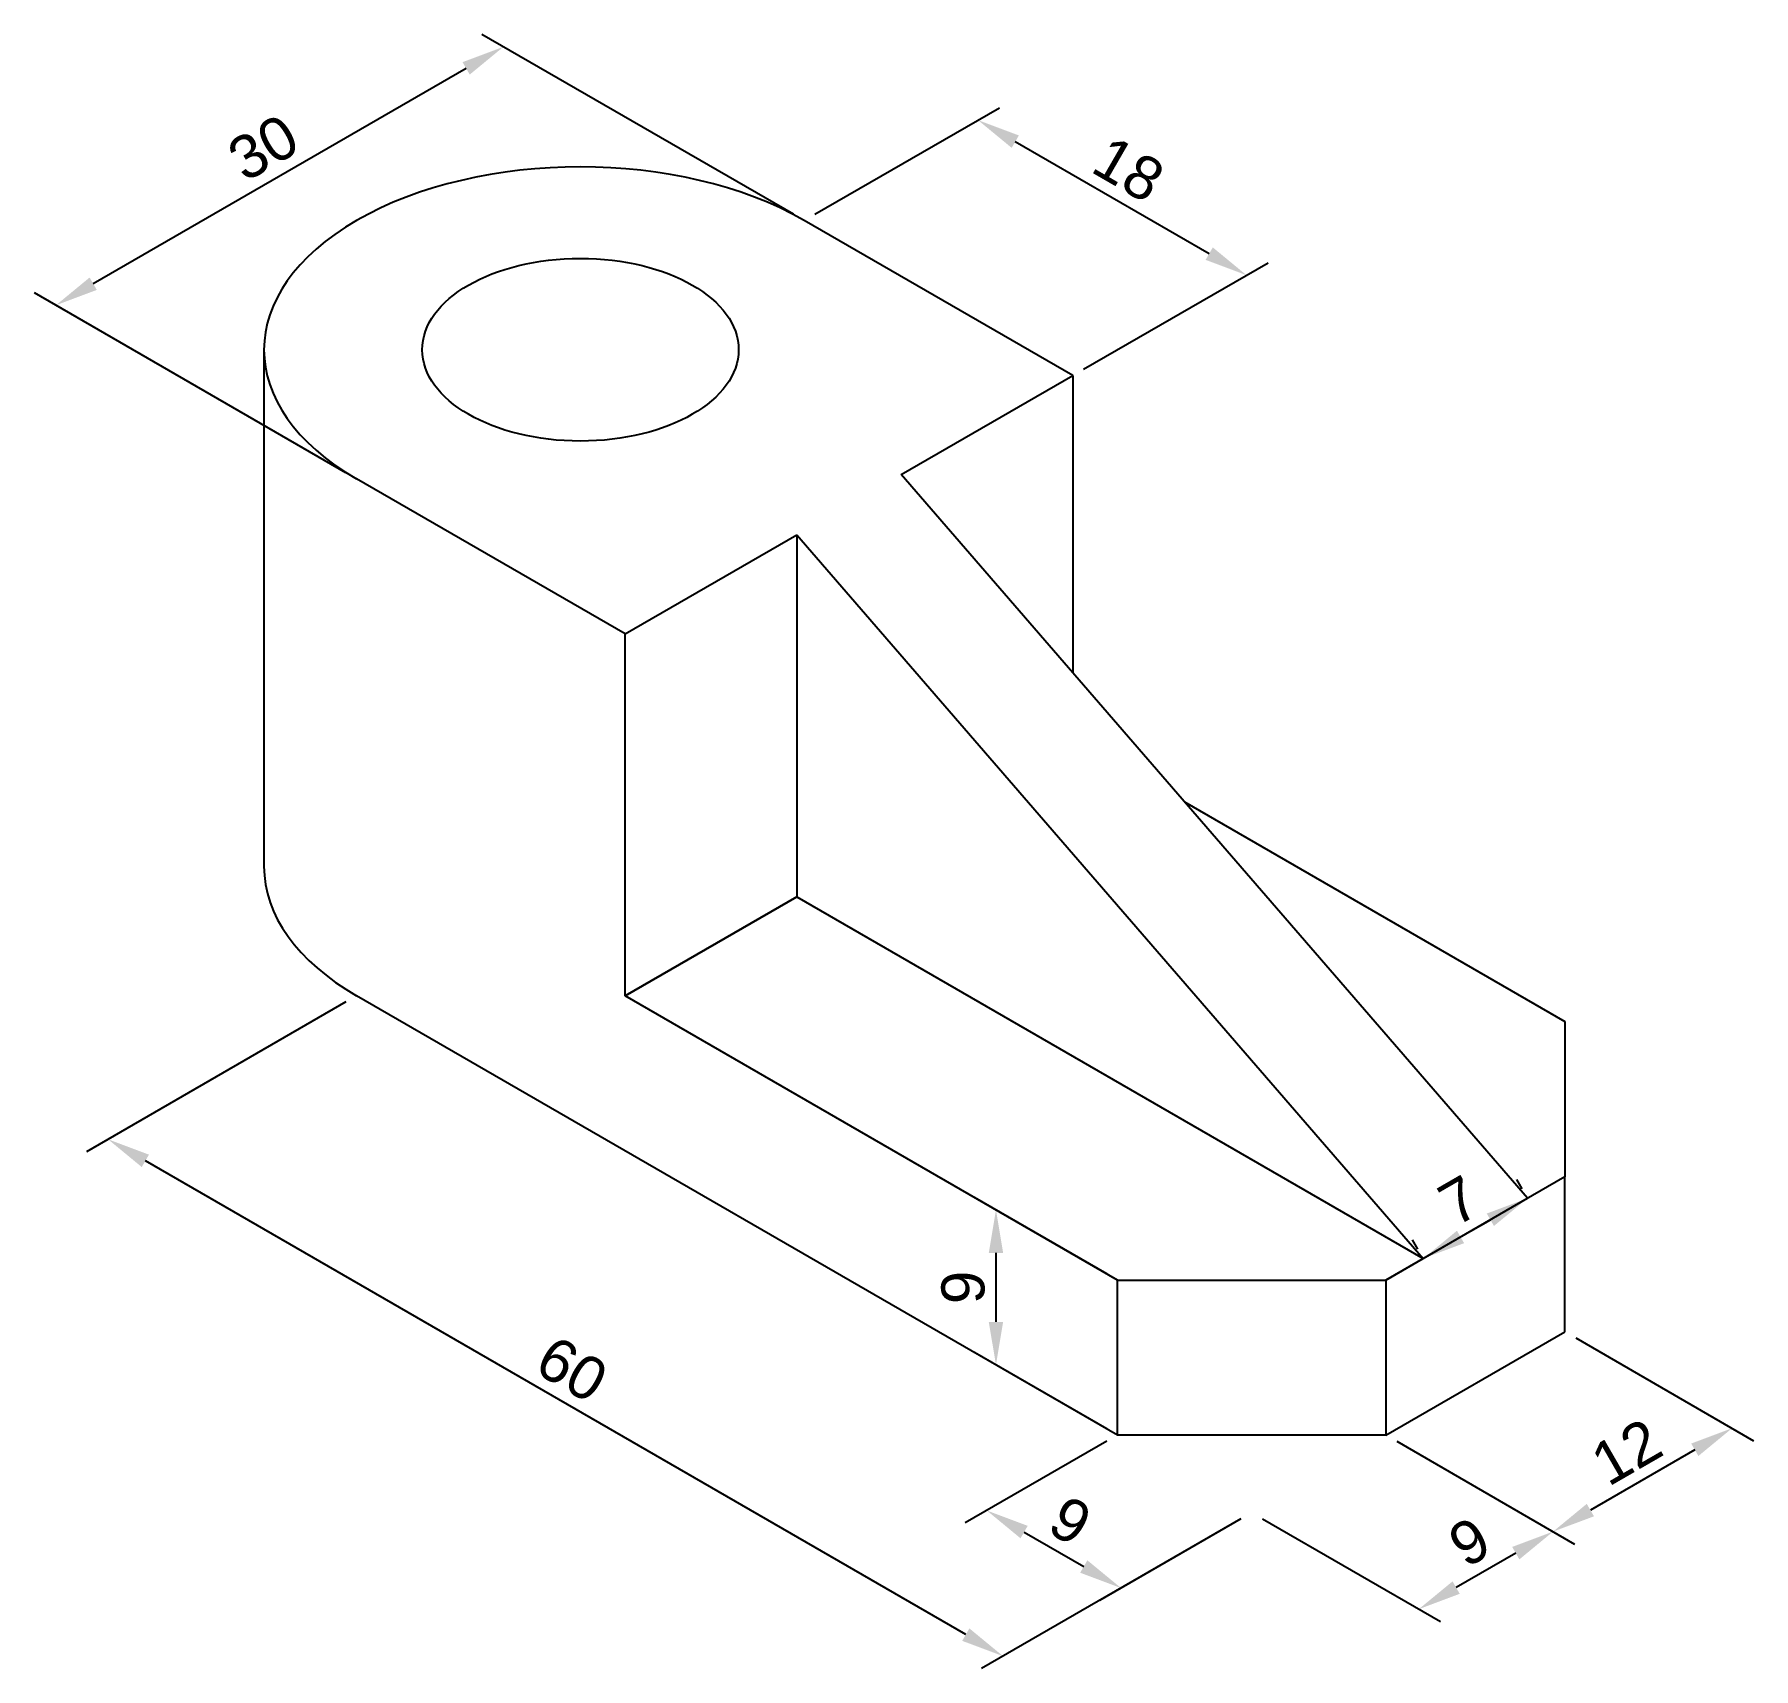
# Model space of a CAD drawing. Header units: millimetres. Extents: x -78.5 to 21.3, y -13.6 to 81.3.
import ezdxf

# ---------------------------------------------------------------- set-up
doc = ezdxf.new("R2010")
doc.units = ezdxf.units.MM
doc.styles.get("Standard").update_dxf_attribs({"font": 'arial.ttf'})
doc.dimstyles.new('ISO-25', dxfattribs={"dimtxt": 2.5, "dimasz": 2.5, "dimexe": 1.25, "dimexo": 0.625, "dimtad": 1, "dimtxsty": 'Standard', "dimcen": 2.5, "dimadec": 0, "dimazin": 0, "dimtfac": 1, "dimtmove": 0, "dimatfit": 3, "dimfxl": 1, "dimarcsym": 0})

# ---------------------------------------------------------------- blocks, each defined once
blk = doc.blocks.new('*D1')
at = {"color": 0, "lineweight": -2, "transparency": 16777216}
for p, q in [((11.017, 5.639), (21.346, -0.324)), ((0.625, -0.361), (10.953, -6.324)), ((17.931, -0.852), (11.869, -4.352))]:
    blk.add_line(p, q, dxfattribs=at)
at = {"color": 0, "transparency": 16777216}
for points in [[(17.722, -0.491), (18.139, -1.213), (20.096, 0.398)], [(11.66, -3.991), (12.077, -4.713), (9.703, -5.602)]]:
    blk.add_solid(points, dxfattribs=at)
at = {"layer": 'Defpoints', "color": 0, "transparency": 16777216}
for p in [(10.392, 6), (0, 0), (9.703, -5.602)]:
    blk.add_point(p, dxfattribs=at)
at = {"color": 0, "transparency": 16777216, "insert": (13.96, -0.974), "char_height": 2.5, "attachment_point": 5, "rotation": 30}
blk.add_mtext('12', dxfattribs=at)
blk = doc.blocks.new('*D2')
at = {"color": 0, "lineweight": -2, "transparency": 16777216}
for p, q in [((0.625, -0.361), (10.953, -6.324)), ((-7.169, -4.861), (3.159, -10.824)), ((7.538, -6.852), (4.074, -8.852))]:
    blk.add_line(p, q, dxfattribs=at)
at = {"color": 0, "transparency": 16777216}
for points in [[(7.33, -6.491), (7.747, -7.213), (9.703, -5.602)], [(3.866, -8.491), (4.283, -9.213), (1.909, -10.102)]]:
    blk.add_solid(points, dxfattribs=at)
at = {"layer": 'Defpoints', "color": 0, "transparency": 16777216}
for p in [(0, 0), (-7.794, -4.5), (1.909, -10.102)]:
    blk.add_point(p, dxfattribs=at)
at = {"color": 0, "transparency": 16777216, "insert": (4.856, -6.206), "char_height": 2.5, "attachment_point": 5, "rotation": 30}
blk.add_mtext('9', dxfattribs=at)
blk = doc.blocks.new('*D3')
at = {"color": 0, "lineweight": -2, "transparency": 16777216}
for p, q in [((-16.213, -0.361), (-24.421, -5.1)), ((-8.419, -4.861), (-16.627, -9.6)), ((-21.006, -5.628), (-17.542, -7.628))]:
    blk.add_line(p, q, dxfattribs=at)
at = {"color": 0, "transparency": 16777216}
for points in [[(-20.798, -5.267), (-21.215, -5.989), (-23.171, -4.378)], [(-17.334, -7.267), (-17.75, -7.989), (-15.377, -8.878)]]:
    blk.add_solid(points, dxfattribs=at)
at = {"layer": 'Defpoints', "color": 0, "transparency": 16777216}
for p in [(-15.588, 0), (-7.794, -4.5), (-15.377, -8.878)]:
    blk.add_point(p, dxfattribs=at)
at = {"color": 0, "transparency": 16777216, "insert": (-18.323, -4.981), "char_height": 2.5, "attachment_point": 5, "rotation": 330}
blk.add_mtext('9', dxfattribs=at)
blk = doc.blocks.new('*D4')
at = {"color": 0, "lineweight": -2, "transparency": 16777216}
for p, q in [((-60.381, 25.139), (-75.437, 16.446)), ((-24.391, -11.582), (-72.022, 15.918)), ((-8.419, -4.861), (-23.476, -13.554))]:
    blk.add_line(p, q, dxfattribs=at)
at = {"color": 0, "transparency": 16777216}
for points in [[(-71.814, 16.279), (-72.231, 15.557), (-74.187, 17.168)], [(-24.183, -11.221), (-24.599, -11.943), (-22.226, -12.832)]]:
    blk.add_solid(points, dxfattribs=at)
at = {"layer": 'Defpoints', "color": 0, "transparency": 16777216}
for p in [(-59.756, 25.5), (-74.187, 17.168), (-7.794, -4.5)]:
    blk.add_point(p, dxfattribs=at)
at = {"color": 0, "transparency": 16777216, "insert": (-47.256, 3.815), "char_height": 2.5, "attachment_point": 5, "rotation": 330}
blk.add_mtext('60', dxfattribs=at)
blk = doc.blocks.new('*D5')
at = {"color": 0, "lineweight": -2, "transparency": 16777216}
for p, q in [((7.915, 14.291), (7.602, 14.833)), ((4.33, 11.5), (6.062, 12.5)), ((1.853, 10.791), (1.54, 11.333))]:
    blk.add_line(p, q, dxfattribs=at)
at = {"color": 0, "transparency": 16777216}
for points in [[(5.854, 12.861), (6.271, 12.139), (8.227, 13.75)], [(4.122, 11.861), (4.538, 11.139), (2.165, 10.25)]]:
    blk.add_solid(points, dxfattribs=at)
at = {"layer": 'Defpoints', "color": 0, "transparency": 16777216}
for p in [(8.227, 13.75), (8.227, 13.75), (2.165, 10.25)]:
    blk.add_point(p, dxfattribs=at)
at = {"color": 0, "transparency": 16777216, "insert": (4.259, 13.624), "char_height": 2.5, "attachment_point": 5, "rotation": 30}
blk.add_mtext('7', dxfattribs=at)
blk = doc.blocks.new('*D6')
at = {"color": 0, "lineweight": -2, "transparency": 16777216}
for p, q in [((-16.213, 9.361), (-23.89, 13.793)), ((-22.64, 10.571), (-22.64, 6.571)), ((-16.213, 0.361), (-23.89, 4.793))]:
    blk.add_line(p, q, dxfattribs=at)
at = {"color": 0, "transparency": 16777216}
for points in [[(-23.057, 10.571), (-22.223, 10.571), (-22.64, 13.071)], [(-23.057, 6.571), (-22.223, 6.571), (-22.64, 4.071)]]:
    blk.add_solid(points, dxfattribs=at)
at = {"layer": 'Defpoints', "color": 0, "transparency": 16777216}
for p in [(-15.588, 9), (-22.64, 4.071), (-15.588, 0)]:
    blk.add_point(p, dxfattribs=at)
at = {"color": 0, "transparency": 16777216, "insert": (-24.541, 8.571), "char_height": 2.5, "attachment_point": 5, "rotation": 90}
blk.add_mtext('9', dxfattribs=at)
blk = doc.blocks.new('*D7')
at = {"color": 0, "lineweight": -2, "transparency": 16777216}
for p, q in [((-34.4, 70.861), (-52.485, 81.302)), ((-53.4, 79.33), (-75.05, 66.83)), ((-60.381, 55.861), (-78.465, 66.302))]:
    blk.add_line(p, q, dxfattribs=at)
at = {"color": 0, "transparency": 16777216}
for points in [[(-53.608, 79.691), (-53.191, 78.97), (-51.235, 80.58)], [(-75.259, 67.191), (-74.842, 66.47), (-77.215, 65.58)]]:
    blk.add_solid(points, dxfattribs=at)
at = {"layer": 'Defpoints', "color": 0, "transparency": 16777216}
for p in [(-33.775, 70.5), (-77.215, 65.58), (-59.756, 55.5)]:
    blk.add_point(p, dxfattribs=at)
at = {"color": 0, "transparency": 16777216, "insert": (-65.176, 74.728), "char_height": 2.5, "attachment_point": 5, "rotation": 30}
blk.add_mtext('30', dxfattribs=at)
blk = doc.blocks.new('*D8')
at = {"color": 0, "lineweight": -2, "transparency": 16777216}
for p, q in [((-33.15, 70.861), (-22.433, 77.048)), ((-21.518, 75.076), (-10.26, 68.576)), ((-17.562, 61.861), (-6.845, 68.048))]:
    blk.add_line(p, q, dxfattribs=at)
at = {"color": 0, "transparency": 16777216}
for points in [[(-21.31, 75.437), (-21.727, 74.716), (-23.683, 76.326)], [(-10.052, 68.937), (-10.468, 68.216), (-8.095, 67.326)]]:
    blk.add_solid(points, dxfattribs=at)
at = {"layer": 'Defpoints', "color": 0, "transparency": 16777216}
for p in [(-33.775, 70.5), (-8.095, 67.326), (-18.187, 61.5)]:
    blk.add_point(p, dxfattribs=at)
at = {"color": 0, "transparency": 16777216, "insert": (-14.938, 73.473), "char_height": 2.5, "attachment_point": 5, "rotation": 330}
blk.add_mtext('18', dxfattribs=at)

msp = doc.modelspace()

# ---------------------------------------------------------------- linework, layer by layer
for p, q in [((-18.187, 61.5), (-33.775, 70.5)), ((-65.137, 63), (-65.137, 33)), ((-28.146, 55.75), (-18.187, 61.5)), ((-18.187, 61.5), (-18.187, 44.25)), ((-44.167, 46.5), (-59.756, 55.5)), ((-44.167, 46.5), (-59.756, 55.5)), ((8.227, 13.75), (-28.146, 55.75)), ((-44.167, 46.5), (-34.208, 52.25)), ((-34.208, 52.25), (-34.208, 31.25)), ((-34.208, 52.25), (2.165, 10.25)), ((-44.167, 25.5), (-44.167, 46.5)), ((-44.167, 25.5), (-44.167, 46.5)), ((-11.691, 36.75), (10.392, 24)), ((-34.208, 31.25), (-44.167, 25.5)), ((-44.167, 25.5), (-34.208, 31.25)), ((-34.208, 31.25), (2.165, 10.25)), ((-15.588, 0), (-59.756, 25.5)), ((-15.588, 9), (-44.167, 25.5)), ((10.392, 24), (10.392, 15)), ((10.392, 15), (0, 9)), ((10.392, 6), (10.392, 15)), ((2.165, 10.25), (8.227, 13.75)), ((2.165, 10.25), (8.227, 13.75)), ((0, 9), (2.165, 10.25)), ((-15.588, 0), (-15.588, 9)), ((-15.588, 9), (0, 9)), ((0, 9), (0, 0)), ((0, 9), (0, 0)), ((0, 0), (10.392, 6)), ((0, 6), (0, 0)), ((0, 0), (-15.588, 0))]:
    msp.add_line(p, q)
for centre, start_param, end_param in [((-46.765, 63), 3.926991, 7.068583), ((-46.765, 33), 0, 0.785398)]:
    msp.add_ellipse(centre, major_axis=(-18.371, 0), ratio=0.57735, start_param=start_param, end_param=end_param)
msp.add_ellipse((-46.765, 63), major_axis=(-9.186, 0), ratio=0.57735)

# ---------------------------------------------------------------- dimensions: what is measured, and where the dimension line sits
for p1, p2, distance, picture, middle in [((-33.775, 70.5), (-59.756, 55.5), -17.46, '*D7', (-65.176, 74.728)), ((-33.775, 70.5), (-18.187, 61.5), 10.092, '*D8', (-14.938, 73.473)), ((-7.794, -4.5), (-59.756, 25.5), 14.432, '*D4', (-47.256, 3.815)), ((2.165, 10.25), (8.227, 13.75), 0, '*D5', (4.259, 13.624)), ((-15.588, 9), (-15.588, 0), -7.052, '*D6', (-24.541, 8.571)), ((10.392, 6), (0, 0), 9.703, '*D1', (13.96, -0.974)), ((-15.588, 0), (-7.794, -4.5), -7.583, '*D3', (-18.323, -4.981)), ((0, 0), (-7.794, -4.5), 9.703, '*D2', (4.856, -6.206))]:
    dim = msp.add_aligned_dim(p1=p1, p2=p2, distance=distance, dimstyle='ISO-25')
    dim.commit()
    dim.dimension.update_dxf_attribs({"geometry": picture, "text_midpoint": middle})

doc.saveas('drawing.dxf')
